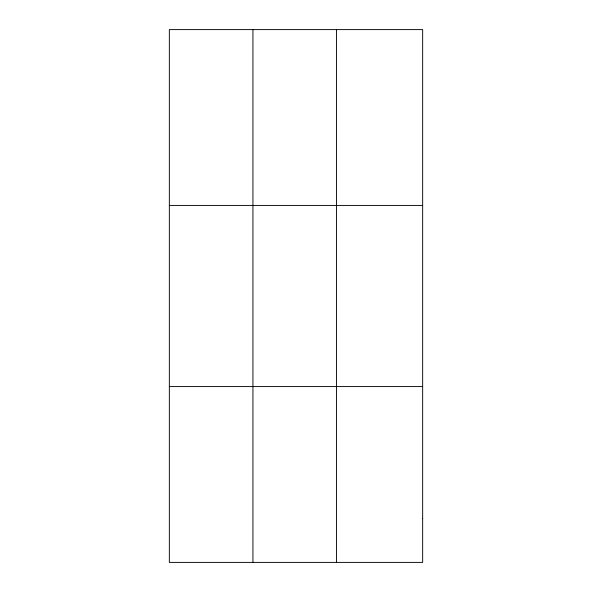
<?xml version="1.0" encoding="UTF-8"?>
<svg xmlns="http://www.w3.org/2000/svg" width="592" height="592" viewBox="0 0 592 592"><rect width="100%" height="100%" fill="white"/><g stroke="black" fill="none" stroke-linecap="round" stroke-linejoin="round"><path stroke-width="0.89" d="M252.939 562.4L252.939 29.6M336.53 562.4L336.53 29.6M169.342 205.424L422.658 205.424M169.342 386.576L422.658 386.576M422.658 518.444L422.658 562.4L169.342 562.4L169.342 29.6L422.658 29.6L422.658 518.444"/></g></svg>
